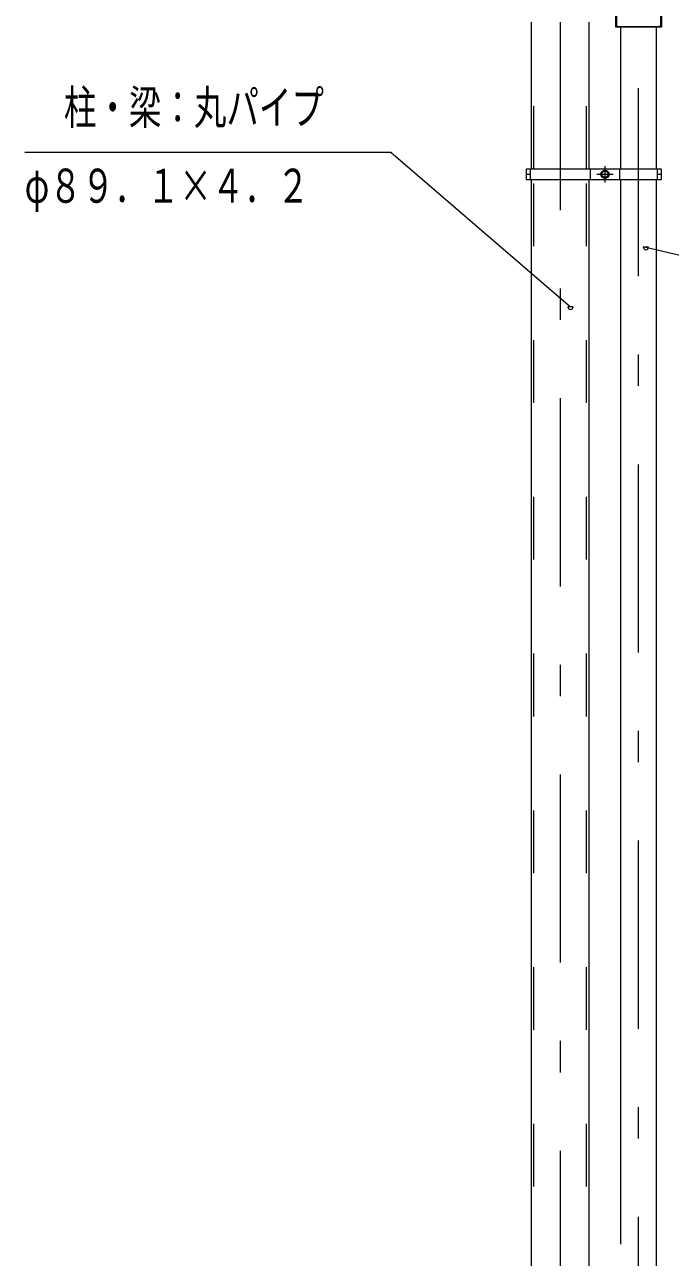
# Model space of a CAD drawing. Units: millimetres, scale not verified. Extents: x -25857 to 25867, y -10500 to 10500.
# Drawn here: x 18607 to 21076, y 1944 to 6662 of the extents above; entities that cross this region are included whole.
import ezdxf
from ezdxf.enums import TextEntityAlignment as Align

# ---------------------------------------------------------------- set-up
doc = ezdxf.new("R2010")
doc.units = ezdxf.units.MM
doc.header["$LTSCALE"] = 60
doc.linetypes.add('USER2', pattern=[10, 4, -6])
doc.linetypes.add('USER3', pattern=[24, 12, -5, 2, -5])
for name, color, linetype, lineweight in [('0-6_2-02BOLD', 7, 'Continuous', 18), ('0-7_2-12HIDDEN', 3, 'USER2', 18), ('0-8_2-22CENTER', 3, 'USER3', 18), ('0-A_2-52DIM', 3, 'Continuous', 18)]:
    doc.layers.add(name, color=color, linetype=linetype, lineweight=lineweight)
doc.styles.add('ＭＳ ゴシック', font='')
doc.styles.get('ＭＳ ゴシック').set_extended_font_data('MS Gothic')

msp = doc.modelspace()

# ---------------------------------------------------------------- linework, layer by layer
at = {"layer": '0-6_2-02BOLD'}
for p, q in [((20543.88, 6672.43), (20543.88, 6109.93)), ((20766.62, 6109.93), (20766.62, 6672.43)), ((20886.02, 6652.53), (20886.02, 6109.93)), ((21023.52, 6109.93), (21023.52, 6652.53)), ((20524.63, 6089.93), (20539.88, 6089.93)), ((20539.88, 6109.93), (20539.88, 6069.93)), ((20770.63, 6069.93), (20770.63, 6109.93)), ((20882.02, 6109.93), (20882.02, 6069.93)), ((21027.51, 6069.93), (21027.51, 6109.93)), ((21027.51, 6089.93), (21042.77, 6089.93)), ((20543.87, 6069.93), (20543.87, 1614.93)), ((20766.62, 1614.93), (20766.62, 6069.93)), ((20886.02, 6069.93), (20886.02, 1995.3)), ((21023.52, 1614.93), (21023.52, 6069.93))]:
    msp.add_line(p, q, dxfattribs=at)
for points in [[(20871.05, 6765.03), (20871.05, 6660.53), (20876.05, 6655.53), (21035.05, 6655.53), (21040.05, 6660.53), (21040.05, 6765.03), (21043.05, 6765.03), (21043.05, 6652.53), (20868.05, 6652.53), (20868.05, 6765.03)], [(20524.63, 6109.93), (20524.63, 6069.93), (21042.77, 6069.93), (21042.77, 6109.93)], [(20813.82, 6097.15), (20813.82, 6082.71), (20826.33, 6075.5), (20838.82, 6082.71), (20838.82, 6097.15), (20826.32, 6104.36)]]:
    msp.add_lwpolyline(points, close=True, dxfattribs=at)
for radius in [15.62, 12.25]:
    msp.add_circle((20826.32, 6089.93), radius, dxfattribs=at)
at = {"layer": '0-7_2-12HIDDEN'}
for p, q in [((20554.38, 6109.93), (20554.38, 6672.43)), ((20756.13, 6109.93), (20756.13, 6672.43)), ((20554.37, 1614.93), (20554.37, 6069.93)), ((20756.12, 1614.93), (20756.12, 6069.93))]:
    msp.add_line(p, q, dxfattribs=at)
at = {"layer": '0-8_2-22CENTER'}
for p, q in [((20655.25, 6672.43), (20655.25, -930.07)), ((20954.77, 1379.52), (20954.77, 6684.84)), ((20795.07, 6089.93), (20857.57, 6089.93)), ((20826.32, 6121.18), (20826.32, 6058.68))]:
    msp.add_line(p, q, dxfattribs=at)
at = {"layer": '0-A_2-52DIM'}
for p, q in [((18607.11, 6174), (20007.11, 6174)), ((20007.11, 6174), (20694.54, 5582.69)), ((20992.86, 5810.98), (20972.86, 5810.98)), ((20704.54, 5582.69), (20684.54, 5582.69))]:
    msp.add_line(p, q, dxfattribs=at)
msp.add_lwpolyline([(20982.86, 5810.98), (22755.25, 5394.93), (24755.26, 5394.93)], dxfattribs=at)
for centre in [(20982.86, 5810.98), (20694.54, 5582.69)]:
    msp.add_arc(centre, 10, 180, 0, dxfattribs=at)

# ---------------------------------------------------------------- texts
at = {"layer": '0-A_2-52DIM', "color": 7, "style": 'ＭＳ ゴシック', "width": 0.7}
for s, p in [('柱・梁：丸パイプ', (18757.11, 6241.77)), ('φ８９．１×４．２', (18607.11, 5941.77))]:
    msp.add_text(s, height=130.2, dxfattribs=at).set_placement(p, align=Align.BOTTOM_LEFT)

doc.saveas('drawing.dxf')
